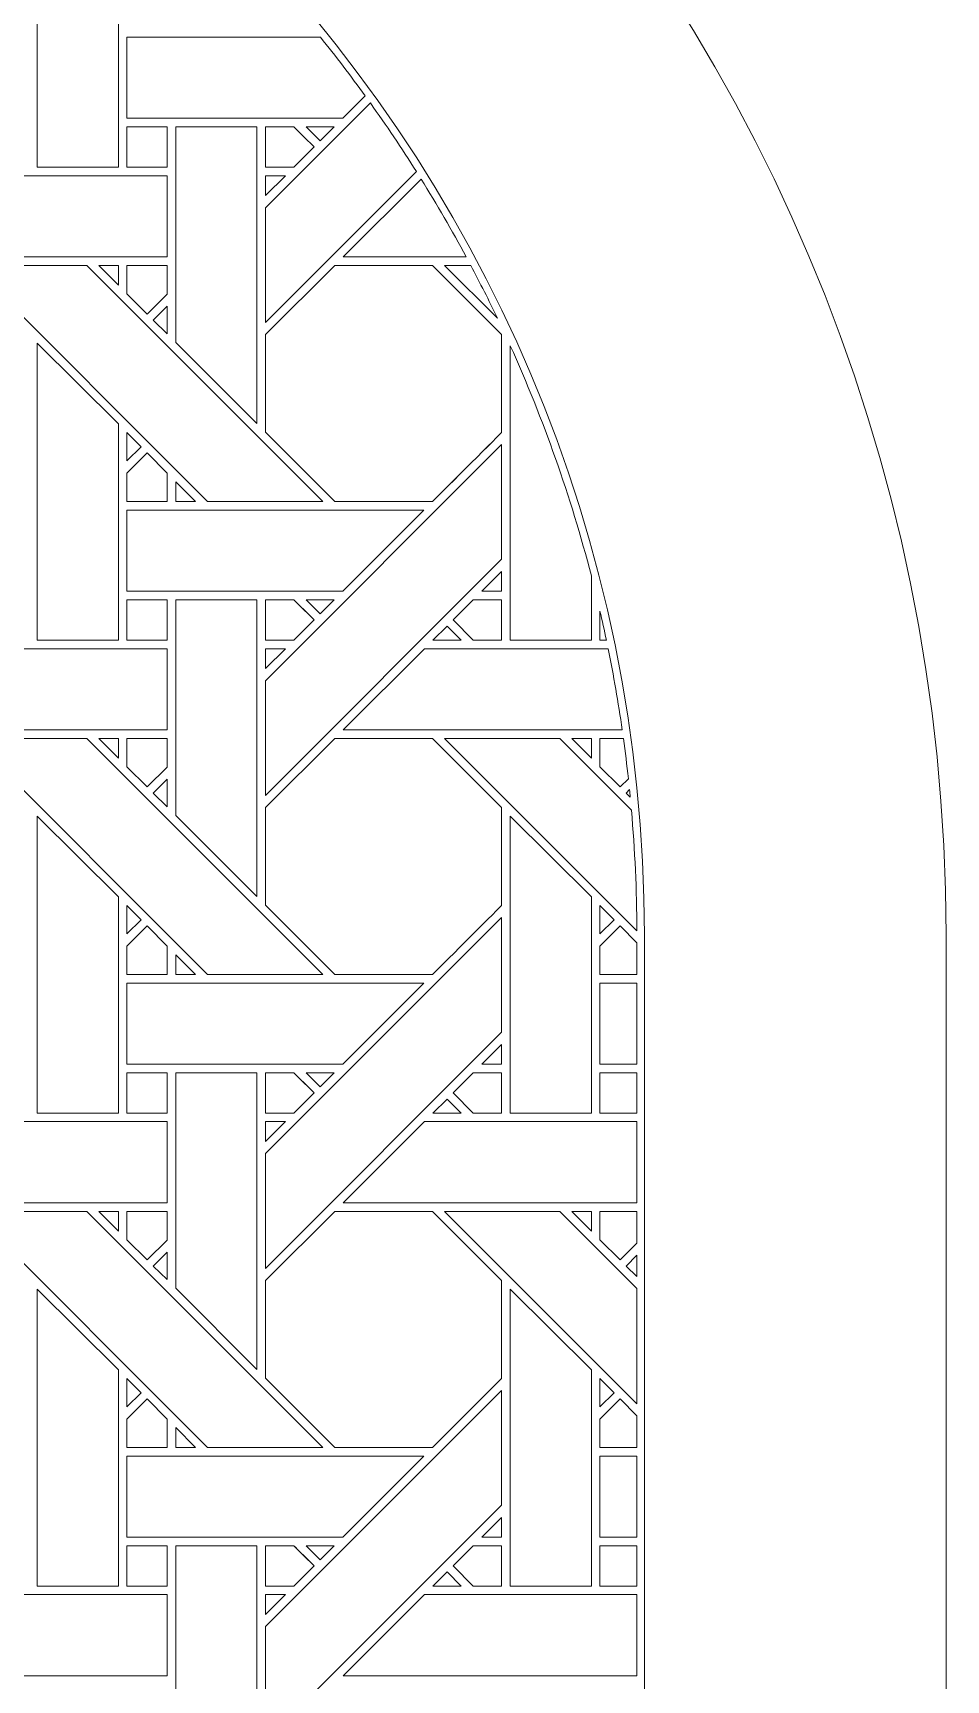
# Model space of a CAD drawing. Header units: inches. Extents: x 8.9 to 15.9, y 4.1 to 14.1.
# Drawn here: x 14.051 to 15.883, y 9.101 to 12.405 of the extents above; entities that cross this region are included whole.
import ezdxf

# ---------------------------------------------------------------- set-up
doc = ezdxf.new("R2010")
doc.units = ezdxf.units.IN
doc.header["$MEASUREMENT"] = 0
doc.layers.add('Design', color=7, linetype='Continuous', lineweight=0)

msp = doc.modelspace()

# ---------------------------------------------------------------- linework, layer by layer
at = {"layer": 'Design'}
for points, knots in [([(12.3829, 14.0948), (10.4499, 14.0948), (8.8829, 12.5278), (8.8829, 10.5948), (8.8829, 10.5948), (8.8829, 4.0948), (8.8829, 4.0948), (8.8829, 4.0948), (15.8829, 4.0948), (15.8829, 4.0948), (15.8829, 4.0948), (15.8829, 10.5948), (15.8829, 10.5948), (15.8829, 12.5278), (14.3159, 14.0948), (12.3829, 14.0948)], [0, 0, 0, 0, 1, 1, 1, 2, 2, 2, 3, 3, 3, 4, 4, 4, 5, 5, 5, 5]), ([(12.3829, 13.4898), (10.7865, 13.4898), (9.4879, 12.1911), (9.4879, 10.5948), (9.4879, 10.5948), (9.4879, 4.6998), (9.4879, 4.6998), (9.4879, 4.6998), (15.2779, 4.6998), (15.2779, 4.6998), (15.2779, 4.6998), (15.2779, 10.5948), (15.2779, 10.5948), (15.2779, 12.1911), (13.9792, 13.4898), (12.3829, 13.4898)], [0, 0, 0, 0, 1, 1, 1, 2, 2, 2, 3, 3, 3, 4, 4, 4, 5, 5, 5, 5]), ([(14.0599, 12.1356), (14.0599, 12.1356), (14.0599, 12.7314), (14.0599, 12.7314), (14.0599, 12.7314), (14.2227, 12.5693), (14.2227, 12.5693), (14.2227, 12.5693), (14.2227, 12.1356), (14.2227, 12.1356), (14.2227, 12.1356), (14.0599, 12.1356), (14.0599, 12.1356)], [0, 0, 0, 0, 1, 1, 1, 2, 2, 2, 3, 3, 3, 4, 4, 4, 4]), ([(14.7179, 12.2785), (14.7179, 12.2785), (14.673, 12.2336), (14.673, 12.2336), (14.673, 12.2336), (14.24, 12.2336), (14.24, 12.2336), (14.24, 12.2336), (14.24, 12.3963), (14.24, 12.3963), (14.24, 12.3963), (14.628, 12.3963), (14.628, 12.3963), (14.6589, 12.3579), (14.6889, 12.3186), (14.7179, 12.2785)], [0, 0, 0, 0, 1, 1, 1, 2, 2, 2, 3, 3, 3, 4, 4, 4, 5, 5, 5, 5]), ([(14.8205, 12.1268), (14.8205, 12.1268), (14.5179, 11.8242), (14.5179, 11.8242), (14.5179, 11.8242), (14.5179, 12.0543), (14.5179, 12.0543), (14.5179, 12.0543), (14.7281, 12.2645), (14.7281, 12.2645), (14.7602, 12.2196), (14.7909, 12.1736), (14.8205, 12.1268)], [0, 0, 0, 0, 1, 1, 1, 2, 2, 2, 3, 3, 3, 4, 4, 4, 4]), ([(14.3203, 12.2164), (14.3203, 12.2164), (14.3203, 12.1356), (14.3203, 12.1356), (14.3203, 12.1356), (14.24, 12.1356), (14.24, 12.1356), (14.24, 12.1356), (14.24, 12.2164), (14.24, 12.2164), (14.24, 12.2164), (14.3203, 12.2164), (14.3203, 12.2164)], [0, 0, 0, 0, 1, 1, 1, 2, 2, 2, 3, 3, 3, 4, 4, 4, 4]), ([(14.3203, 12.1356), (14.3203, 12.1356), (14.24, 12.1356), (14.24, 12.1356), (14.24, 12.1356), (14.24, 12.2164), (14.24, 12.2164), (14.24, 12.2164), (14.3203, 12.2164), (14.3203, 12.2164), (14.3203, 12.2164), (14.3203, 12.1356), (14.3203, 12.1356)], [0, 0, 0, 0, 1, 1, 1, 2, 2, 2, 3, 3, 3, 4, 4, 4, 4]), ([(14.3378, 11.7842), (14.3378, 11.7842), (14.3378, 12.2164), (14.3378, 12.2164), (14.3378, 12.2164), (14.5007, 12.2164), (14.5007, 12.2164), (14.5007, 12.2164), (14.5007, 11.6213), (14.5007, 11.6213), (14.5007, 11.6213), (14.3378, 11.7842), (14.3378, 11.7842)], [0, 0, 0, 0, 1, 1, 1, 2, 2, 2, 3, 3, 3, 4, 4, 4, 4]), ([(14.5179, 12.1356), (14.5179, 12.1356), (14.5179, 12.2164), (14.5179, 12.2164), (14.5179, 12.2164), (14.5749, 12.2164), (14.5749, 12.2164), (14.5801, 12.2113), (14.6108, 12.1805), (14.6153, 12.1761), (14.6153, 12.1761), (14.5748, 12.1356), (14.5748, 12.1356), (14.5748, 12.1356), (14.5179, 12.1356), (14.5179, 12.1356)], [0, 0, 0, 0, 1, 1, 1, 2, 2, 2, 3, 3, 3, 4, 4, 4, 5, 5, 5, 5]), ([(14.6153, 12.1761), (14.6153, 12.1761), (14.5748, 12.1356), (14.5748, 12.1356), (14.5748, 12.1356), (14.5179, 12.1356), (14.5179, 12.1356), (14.5179, 12.1356), (14.5179, 12.2164), (14.5179, 12.2164), (14.5179, 12.2164), (14.5749, 12.2164), (14.5749, 12.2164), (14.5802, 12.2112), (14.611, 12.1803), (14.6153, 12.1761)], [0, 0, 0, 0, 1, 1, 1, 2, 2, 2, 3, 3, 3, 4, 4, 4, 5, 5, 5, 5]), ([(14.5993, 12.2164), (14.5993, 12.2164), (14.6558, 12.2164), (14.6558, 12.2164), (14.6558, 12.2164), (14.6275, 12.1882), (14.6275, 12.1882), (14.6275, 12.1882), (14.5993, 12.2164), (14.5993, 12.2164)], [0, 0, 0, 0, 1, 1, 1, 2, 2, 2, 3, 3, 3, 3]), ([(14.3203, 12.1185), (14.3203, 12.1185), (14.3203, 11.9557), (14.3203, 11.9557), (14.3203, 11.9557), (13.725, 11.9557), (13.725, 11.9557), (13.725, 11.9557), (13.8878, 12.1185), (13.8878, 12.1185), (13.8878, 12.1185), (14.3203, 12.1185), (14.3203, 12.1185)], [0, 0, 0, 0, 1, 1, 1, 2, 2, 2, 3, 3, 3, 4, 4, 4, 4]), ([(14.5577, 12.1185), (14.5577, 12.1185), (14.5179, 12.0786), (14.5179, 12.0786), (14.5179, 12.0786), (14.5179, 12.1185), (14.5179, 12.1185), (14.5179, 12.1185), (14.5577, 12.1185), (14.5577, 12.1185)], [0, 0, 0, 0, 1, 1, 1, 2, 2, 2, 3, 3, 3, 3]), ([(14.9204, 11.9557), (14.9204, 11.9557), (14.6737, 11.9557), (14.6737, 11.9557), (14.6737, 11.9557), (14.8299, 12.1118), (14.8299, 12.1118), (14.8616, 12.0607), (14.8919, 12.0087), (14.9204, 11.9557)], [0, 0, 0, 0, 1, 1, 1, 2, 2, 2, 3, 3, 3, 3]), ([(14.6329, 11.4649), (14.6329, 11.4649), (14.4018, 11.4649), (14.4018, 11.4649), (14.4018, 11.4649), (13.9283, 11.9385), (13.9283, 11.9385), (13.9283, 11.9385), (14.1592, 11.9385), (14.1592, 11.9385), (14.1592, 11.9385), (14.6329, 11.4649), (14.6329, 11.4649)], [0, 0, 0, 0, 1, 1, 1, 2, 2, 2, 3, 3, 3, 4, 4, 4, 4]), ([(14.1833, 11.9385), (14.1833, 11.9385), (14.2228, 11.9385), (14.2228, 11.9385), (14.2228, 11.9385), (14.2228, 11.8987), (14.2228, 11.8987), (14.2228, 11.8987), (14.1833, 11.9385), (14.1833, 11.9385)], [0, 0, 0, 0, 1, 1, 1, 2, 2, 2, 3, 3, 3, 3]), ([(14.3203, 11.9385), (14.3203, 11.9385), (14.3203, 11.8809), (14.3203, 11.8809), (14.3203, 11.8809), (14.2803, 11.841), (14.2803, 11.841), (14.2803, 11.841), (14.24, 11.8813), (14.24, 11.8813), (14.24, 11.8813), (14.24, 11.9385), (14.24, 11.9385), (14.24, 11.9385), (14.3203, 11.9385), (14.3203, 11.9385)], [0, 0, 0, 0, 1, 1, 1, 2, 2, 2, 3, 3, 3, 4, 4, 4, 5, 5, 5, 5]), ([(14.2803, 11.841), (14.2803, 11.841), (14.24, 11.8813), (14.24, 11.8813), (14.24, 11.8813), (14.24, 11.9385), (14.24, 11.9385), (14.24, 11.9385), (14.3203, 11.9385), (14.3203, 11.9385), (14.3203, 11.9385), (14.3203, 11.8809), (14.3203, 11.8809), (14.3203, 11.8809), (14.2803, 11.841), (14.2803, 11.841)], [0, 0, 0, 0, 1, 1, 1, 2, 2, 2, 3, 3, 3, 4, 4, 4, 5, 5, 5, 5]), ([(14.6566, 11.9385), (14.6566, 11.9385), (14.8528, 11.9385), (14.8528, 11.9385), (14.8528, 11.9385), (14.9915, 11.7998), (14.9915, 11.7998), (14.9915, 11.7998), (14.9915, 11.6036), (14.9915, 11.6036), (14.9737, 11.5857), (14.8618, 11.4739), (14.8528, 11.4649), (14.8528, 11.4649), (14.6571, 11.4649), (14.6571, 11.4649), (14.6571, 11.4649), (14.5179, 11.6041), (14.5179, 11.6041), (14.5179, 11.6041), (14.5179, 11.7998), (14.5179, 11.7998), (14.5179, 11.7998), (14.6566, 11.9385), (14.6566, 11.9385)], [0, 0, 0, 0, 1, 1, 1, 2, 2, 2, 3, 3, 3, 4, 4, 4, 5, 5, 5, 6, 6, 6, 7, 7, 7, 8, 8, 8, 8]), ([(14.9915, 11.6036), (14.9737, 11.5856), (14.8617, 11.4739), (14.8528, 11.4649), (14.8528, 11.4649), (14.6571, 11.4649), (14.6571, 11.4649), (14.6571, 11.4649), (14.5179, 11.6041), (14.5179, 11.6041), (14.5179, 11.6041), (14.5179, 11.7998), (14.5179, 11.7998), (14.5179, 11.7998), (14.6566, 11.9385), (14.6566, 11.9385), (14.6566, 11.9385), (14.8528, 11.9385), (14.8528, 11.9385), (14.8528, 11.9385), (14.9915, 11.7998), (14.9915, 11.7998), (14.9915, 11.7998), (14.9915, 11.6036), (14.9915, 11.6036)], [0, 0, 0, 0, 1, 1, 1, 2, 2, 2, 3, 3, 3, 4, 4, 4, 5, 5, 5, 6, 6, 6, 7, 7, 7, 8, 8, 8, 8]), ([(14.983, 11.8325), (14.983, 11.8325), (14.877, 11.9385), (14.877, 11.9385), (14.877, 11.9385), (14.9295, 11.9385), (14.9295, 11.9385), (14.948, 11.9036), (14.9659, 11.8683), (14.983, 11.8325)], [0, 0, 0, 0, 1, 1, 1, 2, 2, 2, 3, 3, 3, 3]), ([(14.3203, 11.8567), (14.3203, 11.8567), (14.3203, 11.8015), (14.3203, 11.8015), (14.3203, 11.8015), (14.2925, 11.8289), (14.2925, 11.8289), (14.2925, 11.8289), (14.3203, 11.8567), (14.3203, 11.8567)], [0, 0, 0, 0, 1, 1, 1, 2, 2, 2, 3, 3, 3, 3]), ([(14.0599, 11.1869), (14.0599, 11.1869), (14.0599, 11.7827), (14.0599, 11.7827), (14.0599, 11.7827), (14.2227, 11.6206), (14.2227, 11.6206), (14.2227, 11.6206), (14.2227, 11.1869), (14.2227, 11.1869), (14.2227, 11.1869), (14.0599, 11.1869), (14.0599, 11.1869)], [0, 0, 0, 0, 1, 1, 1, 2, 2, 2, 3, 3, 3, 4, 4, 4, 4]), ([(15.0087, 11.7775), (15.0754, 11.6298), (15.1301, 11.4755), (15.1714, 11.3159), (15.1714, 11.3159), (15.1714, 11.1869), (15.1714, 11.1869), (15.1714, 11.1869), (15.0087, 11.1869), (15.0087, 11.1869), (15.0087, 11.1869), (15.0087, 11.7775), (15.0087, 11.7775)], [0, 0, 0, 0, 1, 1, 1, 2, 2, 2, 3, 3, 3, 4, 4, 4, 4]), ([(14.24, 11.5463), (14.24, 11.5463), (14.24, 11.6031), (14.24, 11.6031), (14.24, 11.6031), (14.2682, 11.5745), (14.2682, 11.5745), (14.2682, 11.5745), (14.24, 11.5463), (14.24, 11.5463)], [0, 0, 0, 0, 1, 1, 1, 2, 2, 2, 3, 3, 3, 3]), ([(14.5179, 10.8754), (14.5179, 10.8754), (14.5179, 11.1055), (14.5179, 11.1055), (14.5179, 11.1055), (14.9915, 11.5791), (14.9915, 11.5791), (14.9915, 11.5791), (14.9915, 11.3491), (14.9915, 11.3491), (14.9915, 11.3491), (14.5179, 10.8754), (14.5179, 10.8754)], [0, 0, 0, 0, 1, 1, 1, 2, 2, 2, 3, 3, 3, 4, 4, 4, 4]), ([(14.24, 11.4647), (14.24, 11.4647), (14.24, 11.5219), (14.24, 11.5219), (14.24, 11.5219), (14.2803, 11.5623), (14.2803, 11.5623), (14.2803, 11.5623), (14.3207, 11.522), (14.3207, 11.522), (14.3207, 11.522), (14.3207, 11.4647), (14.3207, 11.4647), (14.3207, 11.4647), (14.24, 11.4647), (14.24, 11.4647)], [0, 0, 0, 0, 1, 1, 1, 2, 2, 2, 3, 3, 3, 4, 4, 4, 5, 5, 5, 5]), ([(14.2803, 11.5623), (14.2803, 11.5623), (14.3207, 11.522), (14.3207, 11.522), (14.3207, 11.522), (14.3207, 11.4647), (14.3207, 11.4647), (14.3207, 11.4647), (14.24, 11.4647), (14.24, 11.4647), (14.24, 11.4647), (14.24, 11.5219), (14.24, 11.5219), (14.24, 11.5219), (14.2803, 11.5623), (14.2803, 11.5623)], [0, 0, 0, 0, 1, 1, 1, 2, 2, 2, 3, 3, 3, 4, 4, 4, 5, 5, 5, 5]), ([(14.3379, 11.4649), (14.3379, 11.4649), (14.3379, 11.5047), (14.3379, 11.5047), (14.3379, 11.5047), (14.3776, 11.4649), (14.3776, 11.4649), (14.3776, 11.4649), (14.3379, 11.4649), (14.3379, 11.4649)], [0, 0, 0, 0, 1, 1, 1, 2, 2, 2, 3, 3, 3, 3]), ([(14.673, 11.2849), (14.673, 11.2849), (14.24, 11.2849), (14.24, 11.2849), (14.24, 11.2849), (14.24, 11.4476), (14.24, 11.4476), (14.24, 11.4476), (14.8357, 11.4476), (14.8357, 11.4476), (14.8357, 11.4476), (14.673, 11.2849), (14.673, 11.2849)], [0, 0, 0, 0, 1, 1, 1, 2, 2, 2, 3, 3, 3, 4, 4, 4, 4]), ([(14.9915, 11.3247), (14.9915, 11.3247), (14.9915, 11.2849), (14.9915, 11.2849), (14.9915, 11.2849), (14.9517, 11.2849), (14.9517, 11.2849), (14.9517, 11.2849), (14.9915, 11.3247), (14.9915, 11.3247)], [0, 0, 0, 0, 1, 1, 1, 2, 2, 2, 3, 3, 3, 3]), ([(14.3203, 11.1869), (14.3203, 11.1869), (14.24, 11.1869), (14.24, 11.1869), (14.24, 11.1869), (14.24, 11.2677), (14.24, 11.2677), (14.24, 11.2677), (14.3203, 11.2677), (14.3203, 11.2677), (14.3203, 11.2677), (14.3203, 11.1869), (14.3203, 11.1869)], [0, 0, 0, 0, 1, 1, 1, 2, 2, 2, 3, 3, 3, 4, 4, 4, 4]), ([(14.3203, 11.1869), (14.3203, 11.1869), (14.24, 11.1869), (14.24, 11.1869), (14.24, 11.1869), (14.24, 11.2677), (14.24, 11.2677), (14.24, 11.2677), (14.3203, 11.2677), (14.3203, 11.2677), (14.3203, 11.2677), (14.3203, 11.1869), (14.3203, 11.1869)], [0, 0, 0, 0, 1, 1, 1, 2, 2, 2, 3, 3, 3, 4, 4, 4, 4]), ([(14.3378, 10.8354), (14.3378, 10.8354), (14.3378, 11.2676), (14.3378, 11.2676), (14.3378, 11.2676), (14.5007, 11.2676), (14.5007, 11.2676), (14.5007, 11.2676), (14.5007, 10.6725), (14.5007, 10.6725), (14.5007, 10.6725), (14.3378, 10.8354), (14.3378, 10.8354)], [0, 0, 0, 0, 1, 1, 1, 2, 2, 2, 3, 3, 3, 4, 4, 4, 4]), ([(14.5749, 11.2677), (14.5801, 11.2626), (14.6108, 11.2317), (14.6153, 11.2273), (14.6153, 11.2273), (14.5748, 11.1869), (14.5748, 11.1869), (14.5748, 11.1869), (14.5179, 11.1869), (14.5179, 11.1869), (14.5179, 11.1869), (14.5179, 11.2677), (14.5179, 11.2677), (14.5179, 11.2677), (14.5749, 11.2677), (14.5749, 11.2677)], [0, 0, 0, 0, 1, 1, 1, 2, 2, 2, 3, 3, 3, 4, 4, 4, 5, 5, 5, 5]), ([(14.6153, 11.2273), (14.6153, 11.2273), (14.5748, 11.1869), (14.5748, 11.1869), (14.5748, 11.1869), (14.5179, 11.1869), (14.5179, 11.1869), (14.5179, 11.1869), (14.5179, 11.2677), (14.5179, 11.2677), (14.5179, 11.2677), (14.5749, 11.2677), (14.5749, 11.2677), (14.58, 11.2627), (14.6107, 11.2319), (14.6153, 11.2273)], [0, 0, 0, 0, 1, 1, 1, 2, 2, 2, 3, 3, 3, 4, 4, 4, 5, 5, 5, 5]), ([(14.5993, 11.2676), (14.5993, 11.2676), (14.6557, 11.2676), (14.6557, 11.2676), (14.6557, 11.2676), (14.6275, 11.2395), (14.6275, 11.2395), (14.6275, 11.2395), (14.5993, 11.2676), (14.5993, 11.2676)], [0, 0, 0, 0, 1, 1, 1, 2, 2, 2, 3, 3, 3, 3]), ([(14.9915, 11.2677), (14.9915, 11.2677), (14.9915, 11.1869), (14.9915, 11.1869), (14.9915, 11.1869), (14.9344, 11.1869), (14.9344, 11.1869), (14.9344, 11.1869), (14.8941, 11.2273), (14.8941, 11.2273), (14.8941, 11.2273), (14.9345, 11.2677), (14.9345, 11.2677), (14.9345, 11.2677), (14.9915, 11.2677), (14.9915, 11.2677)], [0, 0, 0, 0, 1, 1, 1, 2, 2, 2, 3, 3, 3, 4, 4, 4, 5, 5, 5, 5]), ([(14.9915, 11.1869), (14.9915, 11.1869), (14.9344, 11.1869), (14.9344, 11.1869), (14.9344, 11.1869), (14.8941, 11.2273), (14.8941, 11.2273), (14.8941, 11.2273), (14.9345, 11.2677), (14.9345, 11.2677), (14.9345, 11.2677), (14.9915, 11.2677), (14.9915, 11.2677), (14.9915, 11.2677), (14.9915, 11.1869), (14.9915, 11.1869)], [0, 0, 0, 0, 1, 1, 1, 2, 2, 2, 3, 3, 3, 4, 4, 4, 5, 5, 5, 5]), ([(15.1887, 11.2453), (15.1932, 11.2259), (15.1974, 11.2064), (15.2015, 11.1869), (15.2015, 11.1869), (15.1887, 11.1869), (15.1887, 11.1869), (15.1887, 11.1869), (15.1887, 11.2453), (15.1887, 11.2453)], [0, 0, 0, 0, 1, 1, 1, 2, 2, 2, 3, 3, 3, 3]), ([(14.8819, 11.2151), (14.8819, 11.2151), (14.9102, 11.1869), (14.9102, 11.1869), (14.9102, 11.1869), (14.8537, 11.1869), (14.8537, 11.1869), (14.8537, 11.1869), (14.8819, 11.2151), (14.8819, 11.2151)], [0, 0, 0, 0, 1, 1, 1, 2, 2, 2, 3, 3, 3, 3]), ([(14.3203, 11.1697), (14.3203, 11.1697), (14.3203, 11.0069), (14.3203, 11.0069), (14.3203, 11.0069), (13.725, 11.0069), (13.725, 11.0069), (13.725, 11.0069), (13.8878, 11.1697), (13.8878, 11.1697), (13.8878, 11.1697), (14.3203, 11.1697), (14.3203, 11.1697)], [0, 0, 0, 0, 1, 1, 1, 2, 2, 2, 3, 3, 3, 4, 4, 4, 4]), ([(14.5577, 11.1697), (14.5577, 11.1697), (14.5179, 11.1299), (14.5179, 11.1299), (14.5179, 11.1299), (14.5179, 11.1697), (14.5179, 11.1697), (14.5179, 11.1697), (14.5577, 11.1697), (14.5577, 11.1697)], [0, 0, 0, 0, 1, 1, 1, 2, 2, 2, 3, 3, 3, 3]), ([(15.2332, 11.0069), (15.2332, 11.0069), (14.6737, 11.0069), (14.6737, 11.0069), (14.6737, 11.0069), (14.8365, 11.1697), (14.8365, 11.1697), (14.8365, 11.1697), (15.2051, 11.1697), (15.2051, 11.1697), (15.2161, 11.116), (15.2254, 11.0617), (15.2332, 11.0069)], [0, 0, 0, 0, 1, 1, 1, 2, 2, 2, 3, 3, 3, 4, 4, 4, 4]), ([(14.6329, 10.5161), (14.6329, 10.5161), (14.4018, 10.5161), (14.4018, 10.5161), (14.4018, 10.5161), (13.9283, 10.9898), (13.9283, 10.9898), (13.9283, 10.9898), (14.1592, 10.9898), (14.1592, 10.9898), (14.1592, 10.9898), (14.6329, 10.5161), (14.6329, 10.5161)], [0, 0, 0, 0, 1, 1, 1, 2, 2, 2, 3, 3, 3, 4, 4, 4, 4]), ([(14.1833, 10.9898), (14.1833, 10.9898), (14.2228, 10.9898), (14.2228, 10.9898), (14.2228, 10.9898), (14.2228, 10.95), (14.2228, 10.95), (14.2228, 10.95), (14.1833, 10.9898), (14.1833, 10.9898)], [0, 0, 0, 0, 1, 1, 1, 2, 2, 2, 3, 3, 3, 3]), ([(14.3203, 10.9898), (14.3203, 10.9898), (14.3203, 10.9322), (14.3203, 10.9322), (14.3203, 10.9322), (14.2803, 10.8923), (14.2803, 10.8923), (14.2803, 10.8923), (14.24, 10.9326), (14.24, 10.9326), (14.24, 10.9326), (14.24, 10.9898), (14.24, 10.9898), (14.24, 10.9898), (14.3203, 10.9898), (14.3203, 10.9898)], [0, 0, 0, 0, 1, 1, 1, 2, 2, 2, 3, 3, 3, 4, 4, 4, 5, 5, 5, 5]), ([(14.2803, 10.8923), (14.2803, 10.8923), (14.24, 10.9326), (14.24, 10.9326), (14.24, 10.9326), (14.24, 10.9898), (14.24, 10.9898), (14.24, 10.9898), (14.3203, 10.9898), (14.3203, 10.9898), (14.3203, 10.9898), (14.3203, 10.9322), (14.3203, 10.9322), (14.3203, 10.9322), (14.2803, 10.8923), (14.2803, 10.8923)], [0, 0, 0, 0, 1, 1, 1, 2, 2, 2, 3, 3, 3, 4, 4, 4, 5, 5, 5, 5]), ([(14.6566, 10.9898), (14.6566, 10.9898), (14.8528, 10.9898), (14.8528, 10.9898), (14.8528, 10.9898), (14.9915, 10.8511), (14.9915, 10.8511), (14.9915, 10.8511), (14.9915, 10.6549), (14.9915, 10.6549), (14.9737, 10.6369), (14.8618, 10.5252), (14.8528, 10.5162), (14.8528, 10.5162), (14.6571, 10.5162), (14.6571, 10.5162), (14.6571, 10.5162), (14.5179, 10.6554), (14.5179, 10.6554), (14.5179, 10.6554), (14.5179, 10.8511), (14.5179, 10.8511), (14.5179, 10.8511), (14.6566, 10.9898), (14.6566, 10.9898)], [0, 0, 0, 0, 1, 1, 1, 2, 2, 2, 3, 3, 3, 4, 4, 4, 5, 5, 5, 6, 6, 6, 7, 7, 7, 8, 8, 8, 8]), ([(14.9915, 10.6549), (14.9737, 10.6369), (14.8618, 10.5252), (14.8528, 10.5162), (14.8528, 10.5162), (14.6571, 10.5162), (14.6571, 10.5162), (14.6571, 10.5162), (14.5179, 10.6554), (14.5179, 10.6554), (14.5179, 10.6554), (14.5179, 10.8511), (14.5179, 10.8511), (14.5179, 10.8511), (14.6566, 10.9898), (14.6566, 10.9898), (14.6566, 10.9898), (14.8528, 10.9898), (14.8528, 10.9898), (14.8528, 10.9898), (14.9915, 10.8511), (14.9915, 10.8511), (14.9915, 10.8511), (14.9915, 10.6549), (14.9915, 10.6549)], [0, 0, 0, 0, 1, 1, 1, 2, 2, 2, 3, 3, 3, 4, 4, 4, 5, 5, 5, 6, 6, 6, 7, 7, 7, 8, 8, 8, 8]), ([(15.2627, 10.604), (15.2627, 10.604), (14.877, 10.9898), (14.877, 10.9898), (14.877, 10.9898), (15.1079, 10.9898), (15.1079, 10.9898), (15.1079, 10.9898), (15.2518, 10.846), (15.2518, 10.846), (15.2587, 10.7662), (15.2625, 10.6855), (15.2627, 10.604)], [0, 0, 0, 0, 1, 1, 1, 2, 2, 2, 3, 3, 3, 4, 4, 4, 4]), ([(15.1321, 10.9898), (15.1321, 10.9898), (15.1715, 10.9898), (15.1715, 10.9898), (15.1715, 10.9898), (15.1715, 10.95), (15.1715, 10.95), (15.1715, 10.95), (15.1321, 10.9898), (15.1321, 10.9898)], [0, 0, 0, 0, 1, 1, 1, 2, 2, 2, 3, 3, 3, 3]), ([(15.2457, 10.9089), (15.2457, 10.9089), (15.2291, 10.8923), (15.2291, 10.8923), (15.2291, 10.8923), (15.1887, 10.9326), (15.1887, 10.9326), (15.1887, 10.9326), (15.1887, 10.9898), (15.1887, 10.9898), (15.1887, 10.9898), (15.2356, 10.9898), (15.2356, 10.9898), (15.2393, 10.9629), (15.2427, 10.936), (15.2457, 10.9089)], [0, 0, 0, 0, 1, 1, 1, 2, 2, 2, 3, 3, 3, 4, 4, 4, 5, 5, 5, 5]), ([(15.2457, 10.9089), (15.2457, 10.9089), (15.2291, 10.8923), (15.2291, 10.8923), (15.2291, 10.8923), (15.1887, 10.9326), (15.1887, 10.9326), (15.1887, 10.9326), (15.1887, 10.9898), (15.1887, 10.9898), (15.1887, 10.9898), (15.2356, 10.9898), (15.2356, 10.9898), (15.2393, 10.9629), (15.2427, 10.936), (15.2457, 10.9089)], [0, 0, 0, 0, 1, 1, 1, 2, 2, 2, 3, 3, 3, 4, 4, 4, 5, 5, 5, 5]), ([(14.3203, 10.9079), (14.3203, 10.9079), (14.3203, 10.8528), (14.3203, 10.8528), (14.3203, 10.8528), (14.2925, 10.8802), (14.2925, 10.8802), (14.2925, 10.8802), (14.3203, 10.9079), (14.3203, 10.9079)], [0, 0, 0, 0, 1, 1, 1, 2, 2, 2, 3, 3, 3, 3]), ([(15.2495, 10.872), (15.2495, 10.872), (15.2412, 10.8802), (15.2412, 10.8802), (15.2412, 10.8802), (15.2481, 10.8871), (15.2481, 10.8871), (15.2486, 10.8821), (15.249, 10.877), (15.2495, 10.872)], [0, 0, 0, 0, 1, 1, 1, 2, 2, 2, 3, 3, 3, 3]), ([(14.0599, 10.2381), (14.0599, 10.2381), (14.0599, 10.834), (14.0599, 10.834), (14.0599, 10.834), (14.2227, 10.6718), (14.2227, 10.6718), (14.2227, 10.6718), (14.2227, 10.2381), (14.2227, 10.2381), (14.2227, 10.2381), (14.0599, 10.2381), (14.0599, 10.2381)], [0, 0, 0, 0, 1, 1, 1, 2, 2, 2, 3, 3, 3, 4, 4, 4, 4]), ([(15.0087, 10.2381), (15.0087, 10.2381), (15.0087, 10.834), (15.0087, 10.834), (15.0087, 10.834), (15.1714, 10.6718), (15.1714, 10.6718), (15.1714, 10.6718), (15.1714, 10.2381), (15.1714, 10.2381), (15.1714, 10.2381), (15.0087, 10.2381), (15.0087, 10.2381)], [0, 0, 0, 0, 1, 1, 1, 2, 2, 2, 3, 3, 3, 4, 4, 4, 4]), ([(14.24, 10.5976), (14.24, 10.5976), (14.24, 10.6543), (14.24, 10.6543), (14.24, 10.6543), (14.2682, 10.6258), (14.2682, 10.6258), (14.2682, 10.6258), (14.24, 10.5976), (14.24, 10.5976)], [0, 0, 0, 0, 1, 1, 1, 2, 2, 2, 3, 3, 3, 3]), ([(15.1887, 10.5976), (15.1887, 10.5976), (15.1887, 10.6543), (15.1887, 10.6543), (15.1887, 10.6543), (15.2169, 10.6258), (15.2169, 10.6258), (15.2169, 10.6258), (15.1887, 10.5976), (15.1887, 10.5976)], [0, 0, 0, 0, 1, 1, 1, 2, 2, 2, 3, 3, 3, 3]), ([(14.24, 10.5159), (14.24, 10.5159), (14.24, 10.5732), (14.24, 10.5732), (14.24, 10.5732), (14.2803, 10.6135), (14.2803, 10.6135), (14.2803, 10.6135), (14.3207, 10.5732), (14.3207, 10.5732), (14.3207, 10.5732), (14.3207, 10.5159), (14.3207, 10.5159), (14.3207, 10.5159), (14.24, 10.5159), (14.24, 10.5159)], [0, 0, 0, 0, 1, 1, 1, 2, 2, 2, 3, 3, 3, 4, 4, 4, 5, 5, 5, 5]), ([(14.2803, 10.6135), (14.2803, 10.6135), (14.3207, 10.5732), (14.3207, 10.5732), (14.3207, 10.5732), (14.3207, 10.5159), (14.3207, 10.5159), (14.3207, 10.5159), (14.24, 10.5159), (14.24, 10.5159), (14.24, 10.5159), (14.24, 10.5732), (14.24, 10.5732), (14.24, 10.5732), (14.2803, 10.6135), (14.2803, 10.6135)], [0, 0, 0, 0, 1, 1, 1, 2, 2, 2, 3, 3, 3, 4, 4, 4, 5, 5, 5, 5]), ([(14.5179, 9.9267), (14.5179, 9.9267), (14.5179, 10.1568), (14.5179, 10.1568), (14.5179, 10.1568), (14.9915, 10.6304), (14.9915, 10.6304), (14.9915, 10.6304), (14.9915, 10.4004), (14.9915, 10.4004), (14.9915, 10.4004), (14.5179, 9.9267), (14.5179, 9.9267)], [0, 0, 0, 0, 1, 1, 1, 2, 2, 2, 3, 3, 3, 4, 4, 4, 4]), ([(15.1887, 10.5159), (15.1887, 10.5159), (15.1887, 10.5732), (15.1887, 10.5732), (15.1887, 10.5732), (15.2291, 10.6135), (15.2291, 10.6135), (15.2291, 10.6135), (15.2629, 10.5798), (15.2629, 10.5798), (15.2629, 10.5798), (15.2629, 10.5159), (15.2629, 10.5159), (15.2629, 10.5159), (15.1887, 10.5159), (15.1887, 10.5159)], [0, 0, 0, 0, 1, 1, 1, 2, 2, 2, 3, 3, 3, 4, 4, 4, 5, 5, 5, 5]), ([(15.2629, 10.5159), (15.2629, 10.5159), (15.1887, 10.5159), (15.1887, 10.5159), (15.1887, 10.5159), (15.1887, 10.5732), (15.1887, 10.5732), (15.1887, 10.5732), (15.2291, 10.6135), (15.2291, 10.6135), (15.2291, 10.6135), (15.2629, 10.5798), (15.2629, 10.5798), (15.2629, 10.5798), (15.2629, 10.5159), (15.2629, 10.5159)], [0, 0, 0, 0, 1, 1, 1, 2, 2, 2, 3, 3, 3, 4, 4, 4, 5, 5, 5, 5]), ([(14.3379, 10.5161), (14.3379, 10.5161), (14.3379, 10.5559), (14.3379, 10.5559), (14.3379, 10.5559), (14.3776, 10.5161), (14.3776, 10.5161), (14.3776, 10.5161), (14.3379, 10.5161), (14.3379, 10.5161)], [0, 0, 0, 0, 1, 1, 1, 2, 2, 2, 3, 3, 3, 3]), ([(14.24, 10.3362), (14.24, 10.3362), (14.24, 10.4989), (14.24, 10.4989), (14.24, 10.4989), (14.8357, 10.4989), (14.8357, 10.4989), (14.8357, 10.4989), (14.673, 10.3362), (14.673, 10.3362), (14.673, 10.3362), (14.24, 10.3362), (14.24, 10.3362)], [0, 0, 0, 0, 1, 1, 1, 2, 2, 2, 3, 3, 3, 4, 4, 4, 4]), ([(15.2629, 10.3362), (15.2629, 10.3362), (15.1887, 10.3362), (15.1887, 10.3362), (15.1887, 10.3362), (15.1887, 10.4989), (15.1887, 10.4989), (15.1887, 10.4989), (15.2629, 10.4989), (15.2629, 10.4989), (15.2629, 10.4989), (15.2629, 10.3362), (15.2629, 10.3362)], [0, 0, 0, 0, 1, 1, 1, 2, 2, 2, 3, 3, 3, 4, 4, 4, 4]), ([(14.9915, 10.376), (14.9915, 10.376), (14.9915, 10.3362), (14.9915, 10.3362), (14.9915, 10.3362), (14.9517, 10.3362), (14.9517, 10.3362), (14.9517, 10.3362), (14.9915, 10.376), (14.9915, 10.376)], [0, 0, 0, 0, 1, 1, 1, 2, 2, 2, 3, 3, 3, 3]), ([(14.3203, 10.2381), (14.3203, 10.2381), (14.24, 10.2381), (14.24, 10.2381), (14.24, 10.2381), (14.24, 10.3189), (14.24, 10.3189), (14.24, 10.3189), (14.3203, 10.3189), (14.3203, 10.3189), (14.3203, 10.3189), (14.3203, 10.2381), (14.3203, 10.2381)], [0, 0, 0, 0, 1, 1, 1, 2, 2, 2, 3, 3, 3, 4, 4, 4, 4]), ([(14.24, 10.2381), (14.24, 10.2381), (14.24, 10.3189), (14.24, 10.3189), (14.24, 10.3189), (14.3203, 10.3189), (14.3203, 10.3189), (14.3203, 10.3189), (14.3203, 10.2381), (14.3203, 10.2381), (14.3203, 10.2381), (14.24, 10.2381), (14.24, 10.2381)], [0, 0, 0, 0, 1, 1, 1, 2, 2, 2, 3, 3, 3, 4, 4, 4, 4]), ([(14.5007, 9.7238), (14.5007, 9.7238), (14.3378, 9.8867), (14.3378, 9.8867), (14.3378, 9.8867), (14.3378, 10.3189), (14.3378, 10.3189), (14.3378, 10.3189), (14.5007, 10.3189), (14.5007, 10.3189), (14.5007, 10.3189), (14.5007, 9.7238), (14.5007, 9.7238)], [0, 0, 0, 0, 1, 1, 1, 2, 2, 2, 3, 3, 3, 4, 4, 4, 4]), ([(14.5749, 10.3189), (14.5801, 10.3138), (14.6108, 10.283), (14.6153, 10.2786), (14.6153, 10.2786), (14.5748, 10.2382), (14.5748, 10.2382), (14.5748, 10.2382), (14.5179, 10.2382), (14.5179, 10.2382), (14.5179, 10.2382), (14.5179, 10.3189), (14.5179, 10.3189), (14.5179, 10.3189), (14.5749, 10.3189), (14.5749, 10.3189)], [0, 0, 0, 0, 1, 1, 1, 2, 2, 2, 3, 3, 3, 4, 4, 4, 5, 5, 5, 5]), ([(14.5179, 10.2382), (14.5179, 10.2382), (14.5179, 10.3189), (14.5179, 10.3189), (14.5179, 10.3189), (14.5749, 10.3189), (14.5749, 10.3189), (14.58, 10.3139), (14.6107, 10.2831), (14.6153, 10.2786), (14.6153, 10.2786), (14.5748, 10.2382), (14.5748, 10.2382), (14.5748, 10.2382), (14.5179, 10.2382), (14.5179, 10.2382)], [0, 0, 0, 0, 1, 1, 1, 2, 2, 2, 3, 3, 3, 4, 4, 4, 5, 5, 5, 5]), ([(14.5993, 10.3189), (14.5993, 10.3189), (14.6557, 10.3189), (14.6557, 10.3189), (14.6557, 10.3189), (14.6275, 10.2907), (14.6275, 10.2907), (14.6275, 10.2907), (14.5993, 10.3189), (14.5993, 10.3189)], [0, 0, 0, 0, 1, 1, 1, 2, 2, 2, 3, 3, 3, 3]), ([(14.9915, 10.319), (14.9915, 10.319), (14.9915, 10.2381), (14.9915, 10.2381), (14.9915, 10.2381), (14.9344, 10.2381), (14.9344, 10.2381), (14.9344, 10.2381), (14.8941, 10.2785), (14.8941, 10.2785), (14.8941, 10.2785), (14.9345, 10.319), (14.9345, 10.319), (14.9345, 10.319), (14.9915, 10.319), (14.9915, 10.319)], [0, 0, 0, 0, 1, 1, 1, 2, 2, 2, 3, 3, 3, 4, 4, 4, 5, 5, 5, 5]), ([(14.8941, 10.2785), (14.8941, 10.2785), (14.9345, 10.319), (14.9345, 10.319), (14.9345, 10.319), (14.9915, 10.319), (14.9915, 10.319), (14.9915, 10.319), (14.9915, 10.2381), (14.9915, 10.2381), (14.9915, 10.2381), (14.9344, 10.2381), (14.9344, 10.2381), (14.9344, 10.2381), (14.8941, 10.2785), (14.8941, 10.2785)], [0, 0, 0, 0, 1, 1, 1, 2, 2, 2, 3, 3, 3, 4, 4, 4, 5, 5, 5, 5]), ([(15.2629, 10.2381), (15.2629, 10.2381), (15.1887, 10.2381), (15.1887, 10.2381), (15.1887, 10.2381), (15.1887, 10.3189), (15.1887, 10.3189), (15.1887, 10.3189), (15.2629, 10.3189), (15.2629, 10.3189), (15.2629, 10.3189), (15.2629, 10.2381), (15.2629, 10.2381)], [0, 0, 0, 0, 1, 1, 1, 2, 2, 2, 3, 3, 3, 4, 4, 4, 4]), ([(15.2629, 10.2381), (15.2629, 10.2381), (15.1887, 10.2381), (15.1887, 10.2381), (15.1887, 10.2381), (15.1887, 10.3189), (15.1887, 10.3189), (15.1887, 10.3189), (15.2629, 10.3189), (15.2629, 10.3189), (15.2629, 10.3189), (15.2629, 10.2381), (15.2629, 10.2381)], [0, 0, 0, 0, 1, 1, 1, 2, 2, 2, 3, 3, 3, 4, 4, 4, 4]), ([(14.8819, 10.2664), (14.8819, 10.2664), (14.9102, 10.2381), (14.9102, 10.2381), (14.9102, 10.2381), (14.8537, 10.2381), (14.8537, 10.2381), (14.8537, 10.2381), (14.8819, 10.2664), (14.8819, 10.2664)], [0, 0, 0, 0, 1, 1, 1, 2, 2, 2, 3, 3, 3, 3]), ([(14.3203, 10.221), (14.3203, 10.221), (14.3203, 10.0582), (14.3203, 10.0582), (14.3203, 10.0582), (13.725, 10.0582), (13.725, 10.0582), (13.725, 10.0582), (13.8878, 10.221), (13.8878, 10.221), (13.8878, 10.221), (14.3203, 10.221), (14.3203, 10.221)], [0, 0, 0, 0, 1, 1, 1, 2, 2, 2, 3, 3, 3, 4, 4, 4, 4]), ([(14.5577, 10.221), (14.5577, 10.221), (14.5179, 10.1812), (14.5179, 10.1812), (14.5179, 10.1812), (14.5179, 10.221), (14.5179, 10.221), (14.5179, 10.221), (14.5577, 10.221), (14.5577, 10.221)], [0, 0, 0, 0, 1, 1, 1, 2, 2, 2, 3, 3, 3, 3]), ([(15.2629, 10.0582), (15.2629, 10.0582), (14.6737, 10.0582), (14.6737, 10.0582), (14.6737, 10.0582), (14.8365, 10.221), (14.8365, 10.221), (14.8365, 10.221), (15.2629, 10.221), (15.2629, 10.221), (15.2629, 10.221), (15.2629, 10.0582), (15.2629, 10.0582)], [0, 0, 0, 0, 1, 1, 1, 2, 2, 2, 3, 3, 3, 4, 4, 4, 4]), ([(14.4018, 9.5674), (14.4018, 9.5674), (13.9283, 10.0411), (13.9283, 10.0411), (13.9283, 10.0411), (14.1592, 10.0411), (14.1592, 10.0411), (14.1592, 10.0411), (14.6329, 9.5674), (14.6329, 9.5674), (14.6329, 9.5674), (14.4018, 9.5674), (14.4018, 9.5674)], [0, 0, 0, 0, 1, 1, 1, 2, 2, 2, 3, 3, 3, 4, 4, 4, 4]), ([(14.2228, 10.0411), (14.2228, 10.0411), (14.2228, 10.0012), (14.2228, 10.0012), (14.2228, 10.0012), (14.1833, 10.0411), (14.1833, 10.0411), (14.1833, 10.0411), (14.2228, 10.0411), (14.2228, 10.0411)], [0, 0, 0, 0, 1, 1, 1, 2, 2, 2, 3, 3, 3, 3]), ([(14.3203, 10.0411), (14.3203, 10.0411), (14.3203, 9.9835), (14.3203, 9.9835), (14.3203, 9.9835), (14.2803, 9.9435), (14.2803, 9.9435), (14.2803, 9.9435), (14.24, 9.9839), (14.24, 9.9839), (14.24, 9.9839), (14.24, 10.0411), (14.24, 10.0411), (14.24, 10.0411), (14.3203, 10.0411), (14.3203, 10.0411)], [0, 0, 0, 0, 1, 1, 1, 2, 2, 2, 3, 3, 3, 4, 4, 4, 5, 5, 5, 5]), ([(14.2803, 9.9435), (14.2803, 9.9435), (14.24, 9.9839), (14.24, 9.9839), (14.24, 9.9839), (14.24, 10.0411), (14.24, 10.0411), (14.24, 10.0411), (14.3203, 10.0411), (14.3203, 10.0411), (14.3203, 10.0411), (14.3203, 9.9835), (14.3203, 9.9835), (14.3203, 9.9835), (14.2803, 9.9435), (14.2803, 9.9435)], [0, 0, 0, 0, 1, 1, 1, 2, 2, 2, 3, 3, 3, 4, 4, 4, 5, 5, 5, 5]), ([(14.6566, 10.0411), (14.6566, 10.0411), (14.8528, 10.0411), (14.8528, 10.0411), (14.8528, 10.0411), (14.9915, 9.9023), (14.9915, 9.9023), (14.9915, 9.9023), (14.9915, 9.7061), (14.9915, 9.7061), (14.9737, 9.6882), (14.8618, 9.5764), (14.8528, 9.5674), (14.8528, 9.5674), (14.6571, 9.5674), (14.6571, 9.5674), (14.6571, 9.5674), (14.5179, 9.7067), (14.5179, 9.7067), (14.5179, 9.7067), (14.5179, 9.9023), (14.5179, 9.9023), (14.5179, 9.9023), (14.6566, 10.0411), (14.6566, 10.0411)], [0, 0, 0, 0, 1, 1, 1, 2, 2, 2, 3, 3, 3, 4, 4, 4, 5, 5, 5, 6, 6, 6, 7, 7, 7, 8, 8, 8, 8]), ([(14.9915, 9.7061), (14.9734, 9.6878), (14.8615, 9.5761), (14.8528, 9.5674), (14.8528, 9.5674), (14.6571, 9.5674), (14.6571, 9.5674), (14.6571, 9.5674), (14.5179, 9.7067), (14.5179, 9.7067), (14.5179, 9.7067), (14.5179, 9.9023), (14.5179, 9.9023), (14.5179, 9.9023), (14.6566, 10.0411), (14.6566, 10.0411), (14.6566, 10.0411), (14.8528, 10.0411), (14.8528, 10.0411), (14.8528, 10.0411), (14.9915, 9.9023), (14.9915, 9.9023), (14.9915, 9.9023), (14.9915, 9.7061), (14.9915, 9.7061)], [0, 0, 0, 0, 1, 1, 1, 2, 2, 2, 3, 3, 3, 4, 4, 4, 5, 5, 5, 6, 6, 6, 7, 7, 7, 8, 8, 8, 8]), ([(15.2629, 9.6551), (15.2629, 9.6551), (14.877, 10.0411), (14.877, 10.0411), (14.877, 10.0411), (15.1079, 10.0411), (15.1079, 10.0411), (15.1079, 10.0411), (15.2629, 9.8861), (15.2629, 9.8861), (15.2629, 9.8861), (15.2629, 9.6551), (15.2629, 9.6551)], [0, 0, 0, 0, 1, 1, 1, 2, 2, 2, 3, 3, 3, 4, 4, 4, 4]), ([(15.1321, 10.0411), (15.1321, 10.0411), (15.1715, 10.0411), (15.1715, 10.0411), (15.1715, 10.0411), (15.1715, 10.0012), (15.1715, 10.0012), (15.1715, 10.0012), (15.1321, 10.0411), (15.1321, 10.0411)], [0, 0, 0, 0, 1, 1, 1, 2, 2, 2, 3, 3, 3, 3]), ([(15.2629, 10.0411), (15.2629, 10.0411), (15.2629, 9.9773), (15.2629, 9.9773), (15.2629, 9.9773), (15.2291, 9.9435), (15.2291, 9.9435), (15.2291, 9.9435), (15.1887, 9.9839), (15.1887, 9.9839), (15.1887, 9.9839), (15.1887, 10.0411), (15.1887, 10.0411), (15.1887, 10.0411), (15.2629, 10.0411), (15.2629, 10.0411)], [0, 0, 0, 0, 1, 1, 1, 2, 2, 2, 3, 3, 3, 4, 4, 4, 5, 5, 5, 5]), ([(15.2629, 9.9773), (15.2629, 9.9773), (15.2291, 9.9435), (15.2291, 9.9435), (15.2291, 9.9435), (15.1887, 9.9839), (15.1887, 9.9839), (15.1887, 9.9839), (15.1887, 10.0411), (15.1887, 10.0411), (15.1887, 10.0411), (15.2629, 10.0411), (15.2629, 10.0411), (15.2629, 10.0411), (15.2629, 9.9773), (15.2629, 9.9773)], [0, 0, 0, 0, 1, 1, 1, 2, 2, 2, 3, 3, 3, 4, 4, 4, 5, 5, 5, 5]), ([(14.3203, 9.9592), (14.3203, 9.9592), (14.3203, 9.9041), (14.3203, 9.9041), (14.3203, 9.9041), (14.2925, 9.9314), (14.2925, 9.9314), (14.2925, 9.9314), (14.3203, 9.9592), (14.3203, 9.9592)], [0, 0, 0, 0, 1, 1, 1, 2, 2, 2, 3, 3, 3, 3]), ([(15.2629, 9.9101), (15.2629, 9.9101), (15.2412, 9.9314), (15.2412, 9.9314), (15.2412, 9.9314), (15.2629, 9.9531), (15.2629, 9.9531), (15.2629, 9.9531), (15.2629, 9.9101), (15.2629, 9.9101)], [0, 0, 0, 0, 1, 1, 1, 2, 2, 2, 3, 3, 3, 3]), ([(14.0599, 9.2894), (14.0599, 9.2894), (14.0599, 9.8853), (14.0599, 9.8853), (14.0599, 9.8853), (14.2227, 9.7231), (14.2227, 9.7231), (14.2227, 9.7231), (14.2227, 9.2894), (14.2227, 9.2894), (14.2227, 9.2894), (14.0599, 9.2894), (14.0599, 9.2894)], [0, 0, 0, 0, 1, 1, 1, 2, 2, 2, 3, 3, 3, 4, 4, 4, 4]), ([(15.0087, 9.2894), (15.0087, 9.2894), (15.0087, 9.8853), (15.0087, 9.8853), (15.0087, 9.8853), (15.1714, 9.7231), (15.1714, 9.7231), (15.1714, 9.7231), (15.1714, 9.2894), (15.1714, 9.2894), (15.1714, 9.2894), (15.0087, 9.2894), (15.0087, 9.2894)], [0, 0, 0, 0, 1, 1, 1, 2, 2, 2, 3, 3, 3, 4, 4, 4, 4]), ([(14.24, 9.6488), (14.24, 9.6488), (14.24, 9.7056), (14.24, 9.7056), (14.24, 9.7056), (14.2682, 9.677), (14.2682, 9.677), (14.2682, 9.677), (14.24, 9.6488), (14.24, 9.6488)], [0, 0, 0, 0, 1, 1, 1, 2, 2, 2, 3, 3, 3, 3]), ([(14.5179, 8.978), (14.5179, 8.978), (14.5179, 9.2081), (14.5179, 9.2081), (14.5179, 9.2081), (14.9915, 9.6817), (14.9915, 9.6817), (14.9915, 9.6817), (14.9915, 9.4516), (14.9915, 9.4516), (14.9915, 9.4516), (14.5179, 8.978), (14.5179, 8.978)], [0, 0, 0, 0, 1, 1, 1, 2, 2, 2, 3, 3, 3, 4, 4, 4, 4]), ([(15.1887, 9.6488), (15.1887, 9.6488), (15.1887, 9.7056), (15.1887, 9.7056), (15.1887, 9.7056), (15.2169, 9.677), (15.2169, 9.677), (15.2169, 9.677), (15.1887, 9.6488), (15.1887, 9.6488)], [0, 0, 0, 0, 1, 1, 1, 2, 2, 2, 3, 3, 3, 3]), ([(14.24, 9.5672), (14.24, 9.5672), (14.24, 9.6245), (14.24, 9.6245), (14.24, 9.6245), (14.2803, 9.6648), (14.2803, 9.6648), (14.2803, 9.6648), (14.3207, 9.6245), (14.3207, 9.6245), (14.3207, 9.6245), (14.3207, 9.5672), (14.3207, 9.5672), (14.3207, 9.5672), (14.24, 9.5672), (14.24, 9.5672)], [0, 0, 0, 0, 1, 1, 1, 2, 2, 2, 3, 3, 3, 4, 4, 4, 5, 5, 5, 5]), ([(14.2803, 9.6648), (14.2803, 9.6648), (14.3207, 9.6245), (14.3207, 9.6245), (14.3207, 9.6245), (14.3207, 9.5672), (14.3207, 9.5672), (14.3207, 9.5672), (14.24, 9.5672), (14.24, 9.5672), (14.24, 9.5672), (14.24, 9.6245), (14.24, 9.6245), (14.24, 9.6245), (14.2803, 9.6648), (14.2803, 9.6648)], [0, 0, 0, 0, 1, 1, 1, 2, 2, 2, 3, 3, 3, 4, 4, 4, 5, 5, 5, 5]), ([(15.1887, 9.5672), (15.1887, 9.5672), (15.1887, 9.6245), (15.1887, 9.6245), (15.1887, 9.6245), (15.2291, 9.6648), (15.2291, 9.6648), (15.2291, 9.6648), (15.2629, 9.631), (15.2629, 9.631), (15.2629, 9.631), (15.2629, 9.5672), (15.2629, 9.5672), (15.2629, 9.5672), (15.1887, 9.5672), (15.1887, 9.5672)], [0, 0, 0, 0, 1, 1, 1, 2, 2, 2, 3, 3, 3, 4, 4, 4, 5, 5, 5, 5]), ([(15.2629, 9.5672), (15.2629, 9.5672), (15.1887, 9.5672), (15.1887, 9.5672), (15.1887, 9.5672), (15.1887, 9.6245), (15.1887, 9.6245), (15.1887, 9.6245), (15.2291, 9.6648), (15.2291, 9.6648), (15.2291, 9.6648), (15.2629, 9.631), (15.2629, 9.631), (15.2629, 9.631), (15.2629, 9.5672), (15.2629, 9.5672)], [0, 0, 0, 0, 1, 1, 1, 2, 2, 2, 3, 3, 3, 4, 4, 4, 5, 5, 5, 5]), ([(14.3379, 9.5674), (14.3379, 9.5674), (14.3379, 9.6072), (14.3379, 9.6072), (14.3379, 9.6072), (14.3776, 9.5674), (14.3776, 9.5674), (14.3776, 9.5674), (14.3379, 9.5674), (14.3379, 9.5674)], [0, 0, 0, 0, 1, 1, 1, 2, 2, 2, 3, 3, 3, 3]), ([(14.24, 9.3875), (14.24, 9.3875), (14.24, 9.5502), (14.24, 9.5502), (14.24, 9.5502), (14.8357, 9.5502), (14.8357, 9.5502), (14.8357, 9.5502), (14.673, 9.3875), (14.673, 9.3875), (14.673, 9.3875), (14.24, 9.3875), (14.24, 9.3875)], [0, 0, 0, 0, 1, 1, 1, 2, 2, 2, 3, 3, 3, 4, 4, 4, 4]), ([(15.2629, 9.3875), (15.2629, 9.3875), (15.1887, 9.3875), (15.1887, 9.3875), (15.1887, 9.3875), (15.1887, 9.5502), (15.1887, 9.5502), (15.1887, 9.5502), (15.2629, 9.5502), (15.2629, 9.5502), (15.2629, 9.5502), (15.2629, 9.3875), (15.2629, 9.3875)], [0, 0, 0, 0, 1, 1, 1, 2, 2, 2, 3, 3, 3, 4, 4, 4, 4]), ([(14.9915, 9.4273), (14.9915, 9.4273), (14.9915, 9.3875), (14.9915, 9.3875), (14.9915, 9.3875), (14.9517, 9.3875), (14.9517, 9.3875), (14.9517, 9.3875), (14.9915, 9.4273), (14.9915, 9.4273)], [0, 0, 0, 0, 1, 1, 1, 2, 2, 2, 3, 3, 3, 3]), ([(14.3203, 9.2894), (14.3203, 9.2894), (14.24, 9.2894), (14.24, 9.2894), (14.24, 9.2894), (14.24, 9.3702), (14.24, 9.3702), (14.24, 9.3702), (14.3203, 9.3702), (14.3203, 9.3702), (14.3203, 9.3702), (14.3203, 9.2894), (14.3203, 9.2894)], [0, 0, 0, 0, 1, 1, 1, 2, 2, 2, 3, 3, 3, 4, 4, 4, 4]), ([(14.24, 9.2894), (14.24, 9.2894), (14.24, 9.3702), (14.24, 9.3702), (14.24, 9.3702), (14.3203, 9.3702), (14.3203, 9.3702), (14.3203, 9.3702), (14.3203, 9.2894), (14.3203, 9.2894), (14.3203, 9.2894), (14.24, 9.2894), (14.24, 9.2894)], [0, 0, 0, 0, 1, 1, 1, 2, 2, 2, 3, 3, 3, 4, 4, 4, 4]), ([(14.5007, 8.7751), (14.5007, 8.7751), (14.3378, 8.938), (14.3378, 8.938), (14.3378, 8.938), (14.3378, 9.3702), (14.3378, 9.3702), (14.3378, 9.3702), (14.5007, 9.3702), (14.5007, 9.3702), (14.5007, 9.3702), (14.5007, 8.7751), (14.5007, 8.7751)], [0, 0, 0, 0, 1, 1, 1, 2, 2, 2, 3, 3, 3, 4, 4, 4, 4]), ([(14.5749, 9.3702), (14.5801, 9.3651), (14.6108, 9.3343), (14.6153, 9.3298), (14.6153, 9.3298), (14.5748, 9.2894), (14.5748, 9.2894), (14.5748, 9.2894), (14.5179, 9.2894), (14.5179, 9.2894), (14.5179, 9.2894), (14.5179, 9.3702), (14.5179, 9.3702), (14.5179, 9.3702), (14.5749, 9.3702), (14.5749, 9.3702)], [0, 0, 0, 0, 1, 1, 1, 2, 2, 2, 3, 3, 3, 4, 4, 4, 5, 5, 5, 5]), ([(14.5179, 9.2894), (14.5179, 9.2894), (14.5179, 9.3702), (14.5179, 9.3702), (14.5179, 9.3702), (14.5749, 9.3702), (14.5749, 9.3702), (14.5803, 9.3648), (14.6111, 9.334), (14.6153, 9.3298), (14.6153, 9.3298), (14.5748, 9.2894), (14.5748, 9.2894), (14.5748, 9.2894), (14.5179, 9.2894), (14.5179, 9.2894)], [0, 0, 0, 0, 1, 1, 1, 2, 2, 2, 3, 3, 3, 4, 4, 4, 5, 5, 5, 5]), ([(14.5993, 9.3702), (14.5993, 9.3702), (14.6558, 9.3702), (14.6558, 9.3702), (14.6558, 9.3702), (14.6275, 9.342), (14.6275, 9.342), (14.6275, 9.342), (14.5993, 9.3702), (14.5993, 9.3702)], [0, 0, 0, 0, 1, 1, 1, 2, 2, 2, 3, 3, 3, 3]), ([(14.9915, 9.3702), (14.9915, 9.3702), (14.9915, 9.2894), (14.9915, 9.2894), (14.9915, 9.2894), (14.9344, 9.2894), (14.9344, 9.2894), (14.9344, 9.2894), (14.8941, 9.3298), (14.8941, 9.3298), (14.8941, 9.3298), (14.9345, 9.3702), (14.9345, 9.3702), (14.9345, 9.3702), (14.9915, 9.3702), (14.9915, 9.3702)], [0, 0, 0, 0, 1, 1, 1, 2, 2, 2, 3, 3, 3, 4, 4, 4, 5, 5, 5, 5]), ([(14.8941, 9.3298), (14.8941, 9.3298), (14.9345, 9.3702), (14.9345, 9.3702), (14.9345, 9.3702), (14.9915, 9.3702), (14.9915, 9.3702), (14.9915, 9.3702), (14.9915, 9.2894), (14.9915, 9.2894), (14.9915, 9.2894), (14.9344, 9.2894), (14.9344, 9.2894), (14.9344, 9.2894), (14.8941, 9.3298), (14.8941, 9.3298)], [0, 0, 0, 0, 1, 1, 1, 2, 2, 2, 3, 3, 3, 4, 4, 4, 5, 5, 5, 5]), ([(15.2629, 9.2894), (15.2629, 9.2894), (15.1887, 9.2894), (15.1887, 9.2894), (15.1887, 9.2894), (15.1887, 9.3702), (15.1887, 9.3702), (15.1887, 9.3702), (15.2629, 9.3702), (15.2629, 9.3702), (15.2629, 9.3702), (15.2629, 9.2894), (15.2629, 9.2894)], [0, 0, 0, 0, 1, 1, 1, 2, 2, 2, 3, 3, 3, 4, 4, 4, 4]), ([(15.2629, 9.2894), (15.2629, 9.2894), (15.1887, 9.2894), (15.1887, 9.2894), (15.1887, 9.2894), (15.1887, 9.3702), (15.1887, 9.3702), (15.1887, 9.3702), (15.2629, 9.3702), (15.2629, 9.3702), (15.2629, 9.3702), (15.2629, 9.2894), (15.2629, 9.2894)], [0, 0, 0, 0, 1, 1, 1, 2, 2, 2, 3, 3, 3, 4, 4, 4, 4]), ([(14.8819, 9.3177), (14.8819, 9.3177), (14.9102, 9.2894), (14.9102, 9.2894), (14.9102, 9.2894), (14.8537, 9.2894), (14.8537, 9.2894), (14.8537, 9.2894), (14.8819, 9.3177), (14.8819, 9.3177)], [0, 0, 0, 0, 1, 1, 1, 2, 2, 2, 3, 3, 3, 3]), ([(14.3203, 9.2723), (14.3203, 9.2723), (14.3203, 9.1095), (14.3203, 9.1095), (14.3203, 9.1095), (13.725, 9.1095), (13.725, 9.1095), (13.725, 9.1095), (13.8878, 9.2723), (13.8878, 9.2723), (13.8878, 9.2723), (14.3203, 9.2723), (14.3203, 9.2723)], [0, 0, 0, 0, 1, 1, 1, 2, 2, 2, 3, 3, 3, 4, 4, 4, 4]), ([(14.5577, 9.2723), (14.5577, 9.2723), (14.5179, 9.2324), (14.5179, 9.2324), (14.5179, 9.2324), (14.5179, 9.2723), (14.5179, 9.2723), (14.5179, 9.2723), (14.5577, 9.2723), (14.5577, 9.2723)], [0, 0, 0, 0, 1, 1, 1, 2, 2, 2, 3, 3, 3, 3]), ([(15.2629, 9.1095), (15.2629, 9.1095), (14.6737, 9.1095), (14.6737, 9.1095), (14.6737, 9.1095), (14.8365, 9.2723), (14.8365, 9.2723), (14.8365, 9.2723), (15.2629, 9.2723), (15.2629, 9.2723), (15.2629, 9.2723), (15.2629, 9.1095), (15.2629, 9.1095)], [0, 0, 0, 0, 1, 1, 1, 2, 2, 2, 3, 3, 3, 4, 4, 4, 4])]:
    msp.add_open_spline(points, degree=3, knots=knots, dxfattribs=at)

doc.saveas('drawing.dxf')
